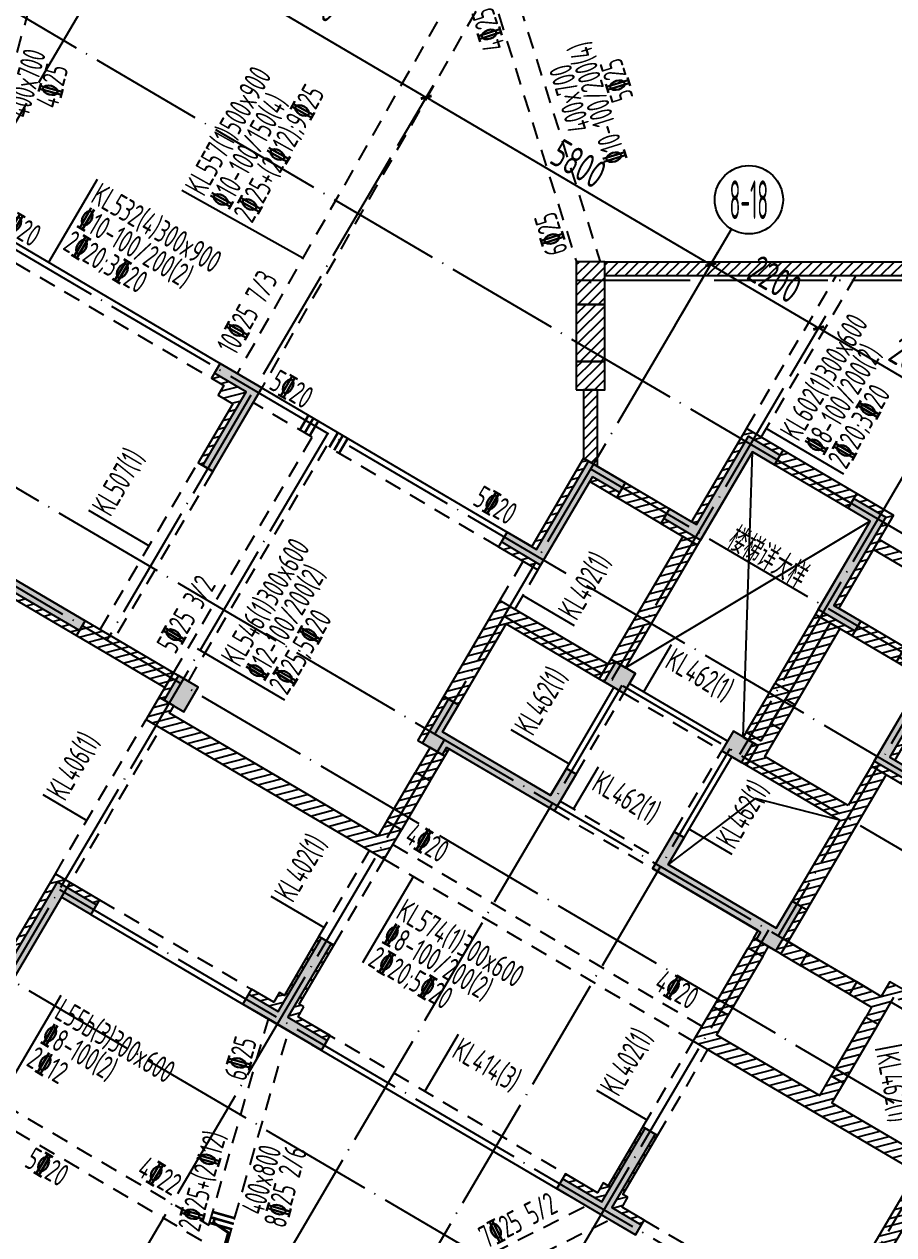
# Model space of a CAD drawing. Header units: millimetres. Extents: x 64473 to 386235, y 427387 to 703525.
# Drawn here: x 312596 to 327875, y 601223 to 622494 of the extents above; entities that cross this region are included whole.
import ezdxf
from ezdxf.enums import TextEntityAlignment as Align

# ---------------------------------------------------------------- set-up
doc = ezdxf.new("R2010")
doc.units = ezdxf.units.MM
doc.header["$LTSCALE"] = 100
doc.header["$PDMODE"] = 35
doc.header["$PDSIZE"] = 200
doc.linetypes.add('3', pattern=[5, 3, -2])
doc.linetypes.add('DOTE', pattern=[2.42, 2, -0.2, 0.02, -0.2])
for name, color, linetype in [('B-TEXT', 7, 'Continuous'), ('B-开洞', 7, 'Continuous'), ('COLU', 7, 'Continuous'), ('colu-1层', 6, 'Continuous'), ('colu-主楼', 7, 'Continuous'), ('h填实-1层', 254, 'Continuous'), ('h斜线-1层', 7, 'Continuous'), ('h斜线-墙', 7, 'Continuous'), ('h斜线-柱', 7, 'Continuous'), ('L-AXIS', 3, 'Continuous'), ('L-dote', 253, 'DOTE'), ('L-吊筋', 1, 'Continuous'), ('L-箍筋', 1, 'Continuous'), ('Q-门框', 6, 'Continuous'), ('WALL', 3, 'Continuous'), ('wall-主楼', 2, 'Continuous'), ('垂直标注', 31, 'Continuous'), ('垂直钢筋', 27, 'Continuous'), ('梁', 4, 'Continuous'), ('梁虚线', 4, '3'), ('水平标注', 2, 'Continuous'), ('水平钢筋', 30, 'Continuous')]:
    doc.layers.add(name, color=color, linetype=linetype)
doc.styles.add('_TCH_AXIS', font='tssdeng.shx', dxfattribs={"width": 0.7, "bigfont": 'tssdchn.shx'})
doc.styles.add('COMPLEX', font='tssdeng.shx', dxfattribs={"width": 0.7, "bigfont": 'tssdchn.shx'})
doc.styles.get("Standard").update_dxf_attribs({"font": 'tssdeng.shx', "width": 0.7, "bigfont": 'tssdchn.shx'})
doc.styles.add('TSSD_Dimension', font='Tssdeng.shx', dxfattribs={"width": 0.7, "bigfont": 'tssdchn.shx'})
doc.dimstyles.new('TSSD_100_100$0', dxfattribs={"dimtxt": 300, "dimasz": 100, "dimexe": 250, "dimexo": 250, "dimgap": 100, "dimtad": 1, "dimdec": 0, "dimzin": 0, "dimdsep": 46, "dimtxsty": 'TSSD_Dimension', "dimblk": '_tsdbk', "dimblk1": '_tsdbk', "dimblk2": '_tsdbk', "dimsah": 1, "dimcen": 0, "dimclrt": 7, "dimadec": 0, "dimazin": 0, "dimtfac": 1, "dimtdec": 0, "dimtix": 1, "dimtmove": 2, "dimatfit": 3, "dimldrblk": '_tsdbk', "dimfxl": 1, "dimtolj": 1, "dimtzin": 0, "dimarcsym": 0})
pattern_1 = [(45, (-467527.32, -323147.44), (-89.802561, 89.802561), [])]
pattern_2 = [(14.545372, (8572.51, -7581.39), (-31.895617, 122.929531), [])]
pattern_3 = [(45, (8572.51, -7581.39), (-89.802561, 89.802561), [])]
pattern_4 = [(14.545372, (-85926.15, 179405.06), (-31.895617, 122.92953), [])]

# ---------------------------------------------------------------- blocks, each defined once
blk = doc.blocks.new('_tsdbk')
blk.add_line((-1, 0), (0, 0))
at = {"const_width": 0.5}
blk.add_lwpolyline([(-0.7, -0.7), (0.7, 0.7)], dxfattribs=at)
blk = doc.blocks.new('*D584')
at = {"layer": 'Defpoints', "color": 0}
for p in [(319034, 620146), (324659, 618270), (324034, 617207)]:
    blk.add_point(p, dxfattribs=at)
at = {"layer": 'L-AXIS', "color": 0, "lineweight": -2}
for p, q in [((319161, 620362), (319786, 621425)), ((319745, 621159), (324573, 618321)), ((324160, 617422), (324786, 618486))]:
    blk.add_line(p, q, dxfattribs=at)
at = {"layer": 'L-AXIS', "color": 0, "lineweight": -2, "xscale": 100, "yscale": 100, "zscale": 100}
for p, rotation in [((319659, 621210), 149.5453717276141), ((324659, 618270), 329.5453717276141)]:
    blk.add_blockref('_tsdbk', p, dxfattribs=dict(at, rotation=rotation))
at = {"layer": 'L-AXIS', "color": 7, "insert": (322337, 620042), "char_height": 500, "attachment_point": 5, "rotation": 329.5454, "style": 'TSSD_Dimension'}
blk.add_mtext('\\A1;5800', dxfattribs=at)
blk = doc.blocks.new('*D587')
at = {"layer": 'Defpoints', "color": 0}
for p in [(313862, 623188), (319659, 621210), (319034, 620146)]:
    blk.add_point(p, dxfattribs=at)
at = {"layer": 'L-AXIS', "color": 0, "lineweight": -2}
for p, q in [((313988, 623403), (314614, 624467)), ((314573, 624200), (319573, 621261)), ((319161, 620362), (319786, 621425))]:
    blk.add_line(p, q, dxfattribs=at)
at = {"layer": 'L-AXIS', "color": 0, "lineweight": -2, "xscale": 100, "yscale": 100, "zscale": 100}
for p, rotation in [((314487, 624251), 149.5453717276141), ((319659, 621210), 329.5453717276141)]:
    blk.add_blockref('_tsdbk', p, dxfattribs=dict(at, rotation=rotation))
at = {"layer": 'L-AXIS', "color": 7, "insert": (317682, 622946), "char_height": 500, "attachment_point": 5, "rotation": 329.5454, "style": 'TSSD_Dimension'}
blk.add_mtext('\\A1;6000', dxfattribs=at)
blk = doc.blocks.new('*D592')
at = {"layer": 'Defpoints', "color": 0}
for p in [(325930, 616092), (328797, 615837), (328171, 614774)]:
    blk.add_point(p, dxfattribs=at)
at = {"layer": 'L-AXIS', "color": 0, "lineweight": -2}
for p, q in [((326057, 616307), (326682, 617371)), ((326642, 617104), (328711, 615888)), ((328298, 614989), (328923, 616053))]:
    blk.add_line(p, q, dxfattribs=at)
at = {"layer": 'L-AXIS', "color": 0, "lineweight": -2, "xscale": 100, "yscale": 100, "zscale": 100}
for p, rotation in [((326555, 617155), 149.5453717276141), ((328797, 615837), 329.5453717276141)]:
    blk.add_blockref('_tsdbk', p, dxfattribs=dict(at, rotation=rotation))
at = {"layer": 'L-AXIS', "color": 7, "insert": (328272, 616580), "char_height": 500, "attachment_point": 5, "rotation": 329.5454, "style": 'TSSD_Dimension'}
blk.add_mtext('\\A1;2600', dxfattribs=at)
blk = doc.blocks.new('*D593')
at = {"layer": 'Defpoints', "color": 0}
for p in [(324034, 617207), (326555, 617155), (325930, 616092)]:
    blk.add_point(p, dxfattribs=at)
at = {"layer": 'L-AXIS', "color": 0, "lineweight": -2}
for p, q in [((324160, 617422), (324786, 618486)), ((324745, 618219), (326469, 617206)), ((326057, 616307), (326682, 617371))]:
    blk.add_line(p, q, dxfattribs=at)
at = {"layer": 'L-AXIS', "color": 0, "lineweight": -2, "xscale": 100, "yscale": 100, "zscale": 100}
for p, rotation in [((324659, 618270), 149.5453717276141), ((326555, 617155), 329.5453717276141)]:
    blk.add_blockref('_tsdbk', p, dxfattribs=dict(at, rotation=rotation))
at = {"layer": 'L-AXIS', "color": 7, "insert": (325785, 618014), "char_height": 500, "attachment_point": 5, "rotation": 329.5454, "style": 'TSSD_Dimension'}
blk.add_mtext('\\A1;2200', dxfattribs=at)
blk = doc.blocks.new('_AXISO')
blk.add_circle((0, 0), 0.5)
at = {"layer": 'B-TEXT', "style": 'COMPLEX', "width": 1.450893}
blk.add_attdef('A', text='', height=0.56, dxfattribs=at).set_placement((0.249375, -0.28), (0.749375, -0.28), align=Align.FIT)

msp = doc.modelspace()

# ---------------------------------------------------------------- hatches: boundary and pattern name
at = {"layer": 'h填实-1层'}
for points in [[(315737.6, 614738.5), (316497.9, 616031.6), (315937.6, 616361), (316038.9, 616533.4), (316771.7, 616102.6), (315910, 614637.2)], [(325391.2, 614978.7), (324478.9, 613427), (323832.3, 613807.2), (323933.7, 613979.6), (324407.8, 613700.8), (325320.2, 615252.5), (325880.5, 614923), (325779.1, 614750.6)], [(322582.4, 614542.1), (321670.1, 612990.4), (320980.4, 613395.9), (321081.8, 613568.3), (321599, 613264.2), (322511.4, 614815.9), (323157.9, 614435.7), (323056.5, 614263.3)], [(327194.3, 611830.4), (326547.7, 612210.6), (327460.1, 613762.2), (327072.2, 613990.3), (327173.5, 614162.7), (327733.9, 613833.3), (326821.5, 612281.6), (327295.6, 612002.8)], [(313568.1, 611838), (312275.1, 612598.3), (311920.3, 611994.8), (311747.9, 612096.2), (312204, 612872), (313669.5, 612010.4)], [(328718, 611166.5), (327805.6, 609614.9), (328322.9, 609310.7), (328221.5, 609138.3), (327531.9, 609543.8), (328444.2, 611095.5), (327970.1, 611374.3), (328071.5, 611546.7)], [(322988.6, 611287.1), (322785.9, 610942.3), (323130.7, 610739.6), (323333.5, 611084.4)], [(323130.7, 610739.6), (323333.5, 611084.4), (322988.6, 611287.1), (322785.9, 610942.3)], [(315307.3, 611047.3), (315053.9, 610616.3), (315398.7, 610413.6), (315652.1, 610844.6)], [(315398.7, 610413.6), (315652.1, 610844.6), (315307.3, 611047.3), (315053.9, 610616.3)], [(320017.8, 609785.8), (319941.8, 609656.5), (319596.9, 609859.2), (320053.1, 610635), (320225.5, 610533.7), (319946.8, 610059.5), (321843.2, 608944.5), (322122, 609418.6), (322294.4, 609317.2), (321914.3, 608670.7)], [(325057.5, 610070.7), (324854.8, 609725.8), (325199.6, 609523.1), (325402.3, 609867.9)], [(325199.6, 609523.1), (325402.3, 609867.9), (325057.5, 610070.7), (324854.8, 609725.8)], [(325534.8, 606541.9), (325458.8, 606412.6), (325803.6, 606209.8), (326259.7, 606985.7), (326087.3, 607087), (325808.6, 606612.9), (323912.1, 607728), (324190.9, 608202.1), (324018.5, 608303.5), (323638.3, 607657)], [(313249.6, 607153), (312337.2, 605601.4), (311475.2, 606108.2), (311576.6, 606280.6), (312266.2, 605875.2), (313178.5, 607426.8), (313868.2, 607021.3), (313766.8, 606848.9)], [(316956.3, 604973.6), (316439.1, 605277.7), (316540.5, 605450.1), (317057.7, 605146), (317818, 606439), (317990.4, 606337.6), (317230.1, 605044.6), (317919.7, 604639.1), (317818.3, 604466.7)], [(322645.7, 601628.3), (321956.1, 602033.8), (322057.5, 602206.2), (322747.1, 601800.7), (323507.4, 603093.8), (323679.8, 602992.4), (322919.5, 601699.3), (323436.7, 601395.2), (323335.3, 601222.8)]]:
    msp.add_hatch(color=256, dxfattribs=at).paths.add_polyline_path(points)
at = {"layer": 'h斜线-1层'}
h = msp.add_hatch(dxfattribs=at)
h.set_pattern_fill('ANSI31', color=256, scale=40, angle=-30.45463, style=0)
h.set_pattern_definition(pattern_4)
h.paths.add_polyline_path([(316497.9, 616031.6), (315938, 616360.8), (315887.3, 616274.6), (316102.8, 616147.9), (316001.4, 615975.5), (316260, 615823.4), (315651.8, 614789), (315737.6, 614738.5)])
h = msp.add_hatch(dxfattribs=at)
h.set_pattern_fill('ANSI31', color=256, scale=40, angle=-30.45463, style=0)
h.set_pattern_definition(pattern_4)
h.paths.add_polyline_path([(325320.2, 615252.5), (325880.9, 614922.8), (325931.6, 615009), (325285.1, 615389.1), (324322, 613751.2), (324407.8, 613700.8)])
h.paths.add_polyline_path([(324479.3, 613426.8), (323832.8, 613806.9), (323782.1, 613720.7), (324428.6, 613340.6)])
h = msp.add_hatch(dxfattribs=at)
h.set_pattern_fill('ANSI31', color=256, scale=40, angle=-30.45463, style=0)
h.set_pattern_definition(pattern_4)
h.paths.add_polyline_path([(321670.5, 612990.2), (320980.9, 613395.7), (320930.2, 613309.5), (321619.8, 612904)])
h.paths.add_polyline_path([(322511.4, 614815.9), (322425.6, 614866.3), (321513.2, 613314.7), (321599, 613264.2)])
h.paths.add_polyline_path([(323056.9, 614263.1), (322582.4, 614542.1), (322531.7, 614455.9), (323006.3, 614176.9)])
h = msp.add_hatch(dxfattribs=at)
h.set_pattern_fill('ANSI31', color=256, scale=40, angle=-30.45463, style=0)
h.set_pattern_definition(pattern_4)
h.paths.add_polyline_path([(327871.2, 613868.5), (327224.7, 614248.7), (327174, 614162.5), (327733.9, 613833.3), (326821.5, 612281.6), (326908.1, 612230.7)])
h.paths.add_polyline_path([(327194.7, 611830.2), (326548.2, 612210.3), (326497.5, 612124.1), (327144, 611744)])
h = msp.add_hatch(dxfattribs=at)
h.set_pattern_fill('ANSI31', color=256, scale=40, angle=-30.45463, style=0)
h.set_pattern_definition(pattern_4)
h.paths.add_polyline_path([(313568.5, 611837.7), (312275.1, 612598.3), (311920.3, 611994.8), (312006.9, 611943.9), (312311, 612461.1), (313517.8, 611751.5)])
h = msp.add_hatch(dxfattribs=at)
h.set_pattern_fill('ANSI31', color=256, scale=40, angle=-30.45463, style=0)
h.set_pattern_definition(pattern_4)
h.paths.add_polyline_path([(322988.6, 611287.1), (322902.9, 611337.6), (322700.1, 610992.8), (322785.9, 610942.3)])
h = msp.add_hatch(dxfattribs=at)
h.set_pattern_fill('ANSI31', color=256, scale=40, angle=-30.45463, style=0)
h.set_pattern_definition(pattern_4)
h.paths.add_polyline_path([(328444.2, 611095.5), (327970.5, 611374), (327919.8, 611287.8), (328393.5, 611009.3)])
h.paths.add_polyline_path([(328804.6, 611115.6), (328718, 611166.5), (327805.6, 609614.9), (327892.3, 609563.9)])
h.paths.add_polyline_path([(328221.9, 609138.1), (327532.3, 609543.6), (327481.6, 609457.4), (328171.2, 609051.9)])
h = msp.add_hatch(dxfattribs=at)
h.set_pattern_fill('ANSI31', color=256, scale=40, angle=-30.45463, style=0)
h.set_pattern_definition(pattern_4)
h.paths.add_polyline_path([(315307.3, 611047.4), (315221.6, 611097.8), (314968.1, 610666.8), (315053.9, 610616.3)])
h = msp.add_hatch(dxfattribs=at)
h.set_pattern_fill('ANSI31', color=256, scale=40, angle=-30.45463, style=0)
h.set_pattern_definition(pattern_4)
h.paths.add_polyline_path([(320061.3, 609760.2), (320017.8, 609785.8), (319941.8, 609656.5), (319985.3, 609630.9)])
h.paths.add_polyline_path([(320053.1, 610635), (319967.3, 610685.5), (319511.2, 609909.7), (319597, 609859.2)])
h = msp.add_hatch(dxfattribs=at)
h.set_pattern_fill('ANSI31', color=256, scale=40, angle=-30.45463, style=0)
h.set_pattern_definition(pattern_4)
h.paths.add_polyline_path([(325489, 609817), (325402.3, 609867.9), (325199.6, 609523.1), (325286.2, 609472.2)])
h = msp.add_hatch(dxfattribs=at)
h.set_pattern_fill('ANSI31', color=256, scale=40, angle=-30.45463, style=0)
h.set_pattern_definition(pattern_4)
h.paths.add_polyline_path([(313178.5, 607426.8), (313868.6, 607021.1), (313919.3, 607107.3), (313143.4, 607563.5), (312332.5, 606184.2), (312160.1, 606285.6), (312058.7, 606113.2), (311627.7, 606366.6), (311577, 606280.4), (312266.2, 605875.2)])
h = msp.add_hatch(dxfattribs=at)
h.set_pattern_fill('ANSI31', color=256, scale=40, angle=-30.45463, style=0)
h.set_pattern_definition(pattern_4)
h.paths.add_polyline_path([(325534.8, 606541.9), (325492.1, 606567), (325416.1, 606437.7), (325458.8, 606412.6)])
h.paths.add_polyline_path([(326346.4, 606934.8), (326259.7, 606985.7), (325803.6, 606209.9), (325890.2, 606158.9)])
h = msp.add_hatch(dxfattribs=at)
h.set_pattern_fill('ANSI31', color=256, scale=40, angle=-30.45463, style=0)
h.set_pattern_definition(pattern_4)
h.paths.add_polyline_path([(317511.9, 605226.9), (317425.7, 605277.6), (318033.9, 606312.1), (317990.4, 606337.7), (317230.1, 605044.6), (317919.7, 604639.1), (317970.4, 604725.3), (317410.5, 605054.5)])
h.paths.add_polyline_path([(317818, 606439), (317775.3, 606464.1), (317167.1, 605429.7), (317080.9, 605480.4), (316979.5, 605308), (316591.6, 605536.1), (316540.9, 605449.8), (317057.7, 605146)])
h = msp.add_hatch(dxfattribs=at)
h.set_pattern_fill('ANSI31', color=256, scale=40, angle=-30.45463, style=0)
h.set_pattern_definition(pattern_4)
h.paths.add_polyline_path([(323201.3, 601881.7), (323115.1, 601932.4), (323723.3, 602966.8), (323679.8, 602992.4), (322919.5, 601699.3), (323437.1, 601395), (323487.8, 601481.2), (323099.9, 601709.3)])
h.paths.add_polyline_path([(323507.4, 603093.8), (323464.7, 603118.9), (322856.5, 602084.4), (322770.3, 602135.1), (322668.9, 601962.7), (322108.1, 602292.4), (322057.5, 602206.2), (322747.1, 601800.7)])
at = {"layer": 'h斜线-墙'}
h = msp.add_hatch(dxfattribs=at)
h.set_pattern_fill('ANSI31', color=256, scale=40, style=0)
h.set_pattern_definition(pattern_3)
h.paths.add_polyline_path([(322796.5, 618319.7), (328546.5, 618319.7), (328546.5, 618069.7), (322796.5, 618069.7)])
h = msp.add_hatch(dxfattribs=at)
h.set_pattern_fill('ANSI31', color=256, scale=40, style=0)
h.set_pattern_definition(pattern_3)
h.paths.add_polyline_path([(322296.5, 616569.7), (322796.5, 616569.7), (322796.5, 617569.7), (322296.5, 617569.7)])
h = msp.add_hatch(dxfattribs=at)
h.set_pattern_fill('ANSI31', color=256, scale=40, style=0)
h.set_pattern_definition(pattern_3)
h.paths.add_polyline_path([(322421.5, 614859.4), (322425.6, 614866.3), (322671.5, 614721.8), (322671.5, 616069.7), (322421.5, 616069.7)])
h = msp.add_hatch(dxfattribs=at)
h.set_pattern_fill('ANSI31', color=256, scale=40, angle=-30.45463, style=0)
h.set_pattern_definition(pattern_2)
h.paths.add_polyline_path([(325931.6, 615009), (327224.7, 614248.7), (327072.6, 613990.1), (325779.6, 614750.4)])
h = msp.add_hatch(dxfattribs=at)
h.set_pattern_fill('ANSI31', color=256, scale=40, angle=-30.45463, style=0)
h.set_pattern_definition(pattern_2)
h.paths.add_polyline_path([(323158.3, 614435.5), (323934.1, 613979.3), (323782.1, 613720.7), (323006.3, 614176.9)])
h = msp.add_hatch(dxfattribs=at)
h.set_pattern_fill('ANSI31', color=256, scale=40, angle=-30.45463, style=0)
h.set_pattern_definition(pattern_2)
h.paths.add_polyline_path([(322902.9, 611337.6), (323161.5, 611185.5), (324428.6, 613340.6), (324170, 613492.6)])
h = msp.add_hatch(dxfattribs=at)
h.set_pattern_fill('ANSI31', color=256, scale=40, angle=-30.45463, style=0)
h.set_pattern_definition(pattern_2)
h.paths.add_polyline_path([(327097, 605449.3), (327485, 605221.2), (327383.6, 605048.8), (327599.1, 604922.1), (327877.9, 605396.2), (328395.1, 605092.1), (331841.7, 610953.9), (331669.3, 611055.3), (330934.4, 609805.4), (330029.2, 610337.6), (330662.8, 611415.1), (331567.9, 610882.9), (331669.3, 611055.3), (327617.7, 613437.5), (327516.4, 613265.1), (330490.4, 611516.5), (329882.2, 610482), (329580.4, 610659.4), (329453.7, 610443.9), (330833, 609633), (328324, 605365.9), (327806.8, 605670), (327654.8, 605411.4), (327223.8, 605664.8)])
h = msp.add_hatch(dxfattribs=at)
h.set_pattern_fill('ANSI31', color=256, scale=40, angle=-30.45463, style=0)
h.set_pattern_definition(pattern_2)
h.paths.add_polyline_path([(322852.2, 611251.4), (320955.7, 612366.4), (319967.3, 610685.5), (320225.9, 610533.4), (321062.3, 611955.8), (322700.1, 610992.8)])
h = msp.add_hatch(dxfattribs=at)
h.set_pattern_fill('ANSI31', color=256, scale=40, angle=-30.45463, style=0)
h.set_pattern_definition(pattern_2)
h.paths.add_polyline_path([(315221.6, 611097.8), (313669.9, 612010.1), (313517.8, 611751.5), (315069.5, 610839.2)])
h = msp.add_hatch(dxfattribs=at)
h.set_pattern_fill('ANSI31', color=256, scale=40, angle=-30.45463, style=0)
h.set_pattern_definition(pattern_2)
h.paths.add_polyline_path([(326046.5, 610765.2), (326756.1, 611972.1), (326497.5, 612124.1), (325787.9, 610917.3)])
h = msp.add_hatch(dxfattribs=at)
h.set_pattern_fill('ANSI31', color=256, scale=40, angle=-30.45463, style=0)
h.set_pattern_definition(pattern_2)
h.paths.add_polyline_path([(326756.1, 611972.1), (325970.5, 610635.9), (326142.9, 610534.6), (326928.5, 611870.7)])
h = msp.add_hatch(dxfattribs=at)
h.set_pattern_fill('ANSI31', color=256, scale=40, angle=-30.45463, style=0)
h.set_pattern_definition(pattern_2)
h.paths.add_polyline_path([(327296.1, 612002.6), (328071.9, 611546.4), (327919.8, 611287.8), (327144, 611744)])
h = msp.add_hatch(dxfattribs=at)
h.set_pattern_fill('ANSI31', color=256, scale=40, angle=-30.45463, style=0)
h.set_pattern_definition(pattern_2)
h.paths.add_polyline_path([(325787.9, 610917.3), (326046.5, 610765.2), (325539.6, 609903.2), (325281, 610055.3)])
h = msp.add_hatch(dxfattribs=at)
h.set_pattern_fill('ANSI31', color=256, scale=40, angle=-30.45463, style=0)
h.set_pattern_definition(pattern_2)
h.paths.add_polyline_path([(314968.1, 610666.8), (314740, 610278.9), (318920.9, 607820.6), (319225, 608337.8), (318966.4, 608489.9), (318814.3, 608231.3), (315150.7, 610385.4), (315226.7, 610514.7)])
h = msp.add_hatch(dxfattribs=at)
h.set_pattern_fill('ANSI31', color=256, scale=40, angle=-30.45463, style=0)
h.set_pattern_definition(pattern_2)
h.paths.add_polyline_path([(325970.5, 610635.9), (326142.9, 610534.6), (325889.4, 610103.5), (325717, 610204.9)])
h = msp.add_hatch(dxfattribs=at)
h.set_pattern_fill('ANSI31', color=256, scale=40, angle=-30.45463, style=0)
h.set_pattern_definition(pattern_2)
h.paths.add_polyline_path([(327076.1, 608767.8), (325610.7, 609629.4), (325889.4, 610103.5), (325717, 610204.9), (325539.6, 609903.2), (325281, 610055.3), (325230.3, 609969.1), (325489, 609817), (325286.2, 609472.2), (326924.1, 608509.2), (326087.8, 607086.8), (326346.4, 606934.8), (327740.2, 609305.3), (327481.6, 609457.4)])
h = msp.add_hatch(dxfattribs=at)
h.set_pattern_fill('ANSI31', color=256, scale=40, angle=-30.45463, style=0)
h.set_pattern_definition(pattern_2)
h.paths.add_polyline_path([(319473.2, 609351.9), (319731.9, 609199.9), (319985.3, 609630.9), (319726.7, 609782.9)])
h = msp.add_hatch(dxfattribs=at)
h.set_pattern_fill('ANSI31', color=256, scale=40, angle=-30.45463, style=0)
h.set_pattern_definition(pattern_2)
h.paths.add_polyline_path([(319473.2, 609351.9), (319731.9, 609199.9), (319225, 608337.8), (318966.4, 608489.9)])
h = msp.add_hatch(dxfattribs=at)
h.set_pattern_fill('ANSI31', color=256, scale=40, angle=-30.45463, style=0)
h.set_pattern_definition(pattern_2)
h.paths.add_polyline_path([(325416.1, 606437.7), (325314.7, 606265.3), (325573.3, 606113.2), (325674.7, 606285.6)])
h = msp.add_hatch(dxfattribs=at)
h.set_pattern_fill('ANSI31', color=256, scale=40, angle=-30.45463, style=0)
h.set_pattern_definition(pattern_2)
h.paths.add_polyline_path([(325314.7, 606265.3), (325573.3, 606113.2), (324965.1, 605078.8), (324706.5, 605230.9)])
h = msp.add_hatch(dxfattribs=at)
h.set_pattern_fill('ANSI31', color=256, scale=40, angle=-30.45463, style=0)
h.set_pattern_definition(pattern_2)
h.paths.add_polyline_path([(326235, 605956.2), (326361.7, 606171.7), (326016.9, 606374.4), (325890.2, 606158.9)])
h = msp.add_hatch(dxfattribs=at)
h.set_pattern_fill('ANSI31', color=256, scale=40, angle=-30.45463, style=0)
h.set_pattern_definition(pattern_2)
h.paths.add_polyline_path([(326361.7, 606171.7), (327223.8, 605664.8), (327097, 605449.3), (326235, 605956.2)])
h = msp.add_hatch(dxfattribs=at)
h.set_pattern_fill('ANSI31', color=256, scale=40, angle=-30.45463, style=0)
h.set_pattern_definition(pattern_2)
h.paths.add_polyline_path([(324706.5, 605230.9), (324965.1, 605078.8), (324762.3, 604734), (326572.6, 603669.6), (326775.4, 604014.4), (326990.9, 603887.7), (326788.1, 603542.9), (328426, 602579.8), (328502, 602709.1), (328760.6, 602557.1), (326935.9, 599453.8), (326677.3, 599605.8), (328273.9, 602321.2), (324351.7, 604627.4)])
h = msp.add_hatch(dxfattribs=at)
h.set_pattern_fill('ANSI31', color=256, scale=40, angle=-30.45463, style=0)
h.set_pattern_definition(pattern_2)
h.paths.add_polyline_path([(327383.6, 605048.8), (327599.1, 604922.1), (326990.9, 603887.7), (326775.4, 604014.4)])
at = {"layer": 'h斜线-柱'}
h = msp.add_hatch(dxfattribs=at)
h.set_pattern_fill('ANSI31', color=256, scale=40, style=0)
h.set_pattern_definition(pattern_1)
h.paths.add_polyline_path([(322296.5, 617569.7), (322796.5, 617569.7), (322796.5, 618319.7), (322296.5, 618319.7)])
h = msp.add_hatch(dxfattribs=at)
h.set_pattern_fill('ANSI31', color=256, scale=40, style=0)
h.set_pattern_definition(pattern_1)
h.paths.add_polyline_path([(322296.5, 616069.7), (322796.5, 616069.7), (322796.5, 616569.7), (322296.5, 616569.7)])

# ---------------------------------------------------------------- linework, layer by layer
at = {"layer": 'B-开洞'}
for p, q in [((325230.3, 609969.1), (325391.6, 614978.4)), ((327460.5, 613762), (323161.5, 611185.5))]:
    msp.add_line(p, q, dxfattribs=at)
msp.add_lwpolyline([(326924, 608509), (325438.2, 608890.6), (323912.5, 607727.8)], dxfattribs=at)
at = {"layer": 'COLU'}
for points in [[(322296.5, 617569.7), (322796.5, 617569.7), (322796.5, 618319.7), (322296.5, 618319.7)], [(322296.5, 616069.7), (322796.5, 616069.7), (322796.5, 616569.7), (322296.5, 616569.7)]]:
    msp.add_lwpolyline(points, close=True, dxfattribs=at)
at = {"layer": 'colu-1层'}
for points in [[(315737.6, 614738.5), (316497.9, 616031.6), (315937.6, 616361), (316038.9, 616533.4), (316771.7, 616102.6), (315910, 614637.2)], [(325391.2, 614978.7), (324478.9, 613427), (323832.3, 613807.2), (323933.7, 613979.6), (324407.8, 613700.8), (325320.2, 615252.5), (325880.5, 614923), (325779.1, 614750.6)], [(322582.4, 614542.1), (321670.1, 612990.4), (320980.4, 613395.9), (321081.8, 613568.3), (321599, 613264.2), (322511.4, 614815.9), (323157.9, 614435.7), (323056.5, 614263.3)], [(327194.3, 611830.4), (326547.7, 612210.6), (327460.1, 613762.2), (327072.2, 613990.3), (327173.5, 614162.7), (327733.9, 613833.3), (326821.5, 612281.6), (327295.6, 612002.8)], [(313568.1, 611838), (312275.1, 612598.3), (311920.3, 611994.8), (311747.9, 612096.2), (312204, 612872), (313669.5, 612010.4)], [(328718, 611166.5), (327805.6, 609614.9), (328322.9, 609310.7), (328221.5, 609138.3), (327531.9, 609543.8), (328444.2, 611095.5), (327970.1, 611374.3), (328071.5, 611546.7)], [(323130.7, 610739.6), (323333.5, 611084.4), (322988.6, 611287.1), (322785.9, 610942.3)], [(315398.7, 610413.6), (315652.1, 610844.6), (315307.3, 611047.3), (315053.9, 610616.3)], [(325199.6, 609523.1), (325402.3, 609867.9), (325057.5, 610070.7), (324854.8, 609725.8)], [(313249.6, 607153), (312337.2, 605601.4), (311475.2, 606108.2), (311576.6, 606280.6), (312266.2, 605875.2), (313178.5, 607426.8), (313868.2, 607021.3), (313766.8, 606848.9)], [(316956.3, 604973.6), (316439.1, 605277.7), (316540.5, 605450.1), (317057.7, 605146), (317818, 606439), (317990.4, 606337.6), (317230.1, 605044.6), (317919.7, 604639.1), (317818.3, 604466.7)], [(322645.7, 601628.3), (321956.1, 602033.8), (322057.5, 602206.2), (322747.1, 601800.7), (323507.4, 603093.8), (323679.8, 602992.4), (322919.5, 601699.3), (323436.7, 601395.2), (323335.3, 601222.8)]]:
    msp.add_lwpolyline(points, close=True, dxfattribs=at)
for points in [[(322988.6, 611287.1), (322785.9, 610942.3), (323130.7, 610739.6), (323333.5, 611084.4), (322988.6, 611287.1)], [(315307.3, 611047.3), (315053.9, 610616.3), (315398.7, 610413.6), (315652.1, 610844.6), (315307.3, 611047.3)], [(320017.8, 609785.8), (319941.8, 609656.5), (319596.9, 609859.2), (320053.1, 610635), (320225.5, 610533.7), (319946.8, 610059.5), (321843.2, 608944.5), (322122, 609418.6), (322294.4, 609317.2), (321914.3, 608670.7), (320017.8, 609785.8)], [(325057.5, 610070.7), (324854.8, 609725.8), (325199.6, 609523.1), (325402.3, 609867.9), (325057.5, 610070.7)], [(325534.8, 606541.9), (325458.8, 606412.6), (325803.6, 606209.8), (326259.7, 606985.7), (326087.3, 607087), (325808.6, 606612.9), (323912.1, 607728), (324190.9, 608202.1), (324018.5, 608303.5), (323638.3, 607657), (325534.8, 606541.9)]]:
    msp.add_lwpolyline(points, dxfattribs=at)
at = {"layer": 'colu-主楼'}
for points in [[(323131.1, 610739.3), (323333.9, 611084.1), (322902.9, 611337.6), (322700.1, 610992.8)], [(315399.1, 610413.4), (315652.6, 610844.4), (315221.6, 611097.8), (314968.1, 610666.8)], [(325286.2, 609472.2), (325489, 609817), (325057.9, 610070.4), (324855.2, 609725.6)]]:
    msp.add_lwpolyline(points, close=True, dxfattribs=at)
at = {"layer": 'L-AXIS'}
msp.add_line((324033.6, 617206.6), (325024.3, 618891.4), dxfattribs=at)
at = {"layer": 'L-dote', "ltscale": 10}
for p, q in [((286751.2, 637814.2), (338325.4, 607489.6)), ((284926.5, 634710.9), (341289.3, 601570.8)), ((282341.6, 630314.5), (332670.1, 600722.4)), ((279300.4, 625142.4), (330874.7, 594817.8)), ((313861.7, 623187.5), (308878, 614711.6)), ((298604.3, 622492.4), (338483.1, 599044.6)), ((319033.9, 620146.4), (314050.2, 611670.5)), ((322296.5, 617994.7), (366607.1, 617994.7)), ((322546.5, 617944.7), (322546.5, 617994.7)), ((324033.6, 617206.6), (319810.3, 610023.8)), ((325930.1, 616091.5), (322923.2, 610977.6)), ((317928.2, 615306.6), (309011.4, 600141.3)), ((325356.1, 615115.3), (342132.4, 605251.2)), ((328171.4, 614773.7), (325164.5, 609659.8)), ((322547.3, 614678.8), (341220.1, 603699.6)), ((330067.9, 613658.6), (325844.5, 606475.8)), ((321026.7, 612092.7), (339699.5, 601113.5)), ((323095.6, 610876.2), (314787, 596745.4)), ((319982.7, 609922.4), (312890.5, 597860.5)), ((324992.1, 609761.1), (316683.5, 595630.3)), ((313214.5, 607289.7), (335594, 594131)), ((325672.1, 606577.2), (318579.9, 594515.2)), ((328791, 603003.3), (322459.1, 592234.4))]:
    msp.add_line(p, q, dxfattribs=at)
at = {"layer": 'L-吊筋', "const_width": 50}
msp.add_lwpolyline([(315744.4, 600812.4), (315771.8, 600908.6), (316087.7, 600922.8), (316183.4, 601259.4), (315922.2, 601437.7), (315949.6, 601533.9)], dxfattribs=at)
at = {"layer": 'L-箍筋', "const_width": 44.9}
for points in [[(317590.9, 615621), (317438.8, 615362.4)], [(317677.1, 615570.3), (317525, 615311.7)], [(317763.3, 615519.6), (317611.2, 615261)], [(318108.1, 615316.8), (317956, 615058.2)], [(318194.3, 615266.2), (318042.2, 615007.6)], [(318280.5, 615215.5), (318128.4, 614956.9)], [(315894.6, 601523.5), (316279.4, 601414.1)], [(315922, 601619.7), (316306.7, 601510.3)], [(315867.3, 601427.3), (316252, 601317.9)]]:
    msp.add_lwpolyline(points, dxfattribs=at)
at = {"layer": 'Q-门框'}
for points in [[(322296.5, 616569.7), (322796.5, 616569.7), (322796.5, 617569.7), (322296.5, 617569.7)], [(325787.9, 610917.3), (326046.5, 610765.2), (325539.6, 609903.2), (325281, 610055.3)], [(325970.5, 610635.9), (326142.9, 610534.6), (325889.4, 610103.5), (325717, 610204.9)], [(319473.2, 609351.9), (319731.9, 609199.9), (319225, 608337.8), (318966.4, 608489.9)], [(325314.7, 606265.3), (325573.3, 606113.2), (324965.1, 605078.8), (324706.5, 605230.9)], [(326361.7, 606171.7), (327223.8, 605664.8), (327097, 605449.3), (326235, 605956.2)], [(327383.6, 605048.8), (327599.1, 604922.1), (326990.9, 603887.7), (326775.4, 604014.4)]]:
    msp.add_lwpolyline(points, close=True, dxfattribs=at)
at = {"layer": 'WALL'}
msp.add_line((318920.9, 607820.6), (318839.7, 607868.4), dxfattribs=at)
for points in [[(322796.5, 618319.7), (328546.5, 618319.7), (328546.5, 618069.7), (322796.5, 618069.7)], [(325931.6, 615009), (327224.7, 614248.7), (327072.6, 613990.1), (325779.6, 614750.4)], [(323158.3, 614435.5), (323934.1, 613979.3), (323782.1, 613720.7), (323006.3, 614176.9)], [(322902.9, 611337.6), (323161.5, 611185.5), (324428.6, 613340.6), (324170, 613492.6)], [(322852.2, 611251.4), (320955.7, 612366.4), (319967.3, 610685.5), (320225.9, 610533.4), (321062.3, 611955.8), (322700.1, 610992.8)], [(315221.6, 611097.8), (313669.9, 612010.1), (313517.8, 611751.5), (315069.5, 610839.2)], [(326046.5, 610765.2), (326756.1, 611972.1), (326497.5, 612124.1), (325787.9, 610917.3)], [(327296.1, 612002.6), (328071.9, 611546.4), (327919.8, 611287.8), (327144, 611744)], [(314968.1, 610666.8), (314740, 610278.9), (318920.9, 607820.6), (319225, 608337.8), (318966.4, 608489.9), (318814.3, 608231.3), (315150.7, 610385.4), (315226.7, 610514.7)], [(327076.1, 608767.8), (325610.7, 609629.4), (325889.4, 610103.5), (325717, 610204.9), (325539.6, 609903.2), (325281, 610055.3), (325230.3, 609969.1), (325489, 609817), (325286.2, 609472.2), (326924.1, 608509.2), (326087.8, 607086.8), (326346.4, 606934.8), (327740.2, 609305.3), (327481.6, 609457.4)], [(319473.2, 609351.9), (319731.9, 609199.9), (319985.3, 609630.9), (319726.7, 609782.9)]]:
    msp.add_lwpolyline(points, close=True, dxfattribs=at)
for points in [[(322421.5, 614859.4), (322425.6, 614866.3), (322671.5, 614721.8), (322671.5, 616069.7), (322421.5, 616069.7), (322421.5, 614859.4)], [(331669.3, 611055.3), (327617.7, 613437.5), (327516.4, 613265.1), (330490.4, 611516.5)], [(326756.1, 611972.1), (325970.5, 610635.9), (326142.9, 610534.6), (326928.5, 611870.7), (326756.1, 611972.1)], [(325416.1, 606437.7), (325314.7, 606265.3), (325573.3, 606113.2), (325674.7, 606285.6), (325416.1, 606437.7)], [(326235, 605956.2), (326361.7, 606171.7), (326016.9, 606374.4), (325890.2, 606158.9), (326235, 605956.2)], [(328324, 605365.9), (327806.8, 605670), (327654.8, 605411.4), (327223.8, 605664.8), (327097, 605449.3)], [(327097, 605449.3), (327485, 605221.2), (327383.6, 605048.8), (327599.1, 604922.1), (327877.9, 605396.2)], [(324706.5, 605230.9), (324965.1, 605078.8), (324762.3, 604734), (326572.6, 603669.6), (326775.4, 604014.4), (326990.9, 603887.7), (326788.1, 603542.9), (328426, 602579.8), (328502, 602709.1), (328760.6, 602557.1), (326935.9, 599453.8), (326677.3, 599605.8), (328273.9, 602321.2), (324351.7, 604627.4), (324706.5, 605230.9)]]:
    msp.add_lwpolyline(points, dxfattribs=at)
at = {"layer": 'wall-主楼'}
for points in [[(316260, 615823.4), (315651.8, 614789), (315910.4, 614636.9), (316772.1, 616102.4), (316039.4, 616533.2), (315887.3, 616274.6), (316102.8, 616147.9), (316001.4, 615975.5)], [(325285.1, 615389.1), (324322.1, 613751.3), (323934.1, 613979.3), (323782.1, 613720.7), (324428.6, 613340.6), (325391.6, 614978.4), (325779.6, 614750.4), (325931.6, 615009)], [(323158.3, 614435.5), (322425.6, 614866.3), (321513.3, 613314.7), (321082.2, 613568.1), (320930.2, 613309.5), (321619.8, 612904), (322532.1, 614455.7), (323006.3, 614176.9)], [(327871.2, 613868.5), (326908.2, 612230.7), (327296.1, 612002.6), (327144, 611744), (326497.5, 612124.1), (327460.5, 613762), (327072.6, 613990.1), (327224.7, 614248.7)], [(313669.9, 612010.1), (312204.4, 612871.8), (311748.3, 612096), (312006.9, 611943.9), (312311, 612461.1), (313517.8, 611751.5)], [(328394, 611009), (327919.8, 611287.8), (328071.9, 611546.4), (328804.6, 611115.6), (327892.3, 609563.9), (328323.3, 609310.5), (328171.2, 609051.9), (327481.6, 609457.4)], [(319967.3, 610685.5), (319511.2, 609909.7), (319985.3, 609630.9), (320061.3, 609760.2), (321914.7, 608670.5), (322294.8, 609317), (322122.4, 609418.3), (321843.6, 608944.2), (319947.2, 610059.3), (320225.9, 610533.4)], [(326346.4, 606934.8), (325890.2, 606158.9), (325416.1, 606437.7), (325492.1, 606567), (323638.7, 607656.7), (324018.9, 608303.3), (324191.3, 608201.9), (323912.5, 607727.8), (325809, 606612.7), (326087.8, 607086.8)], [(312160.1, 606285.6), (312332.5, 606184.2), (313143.4, 607563.5), (313919.3, 607107.3), (313767.2, 606848.7), (313250, 607152.8), (312337.7, 605601.2), (311475.6, 606108), (311627.7, 606366.6), (312058.7, 606113.2)], [(317511.9, 605226.9), (317425.7, 605277.6), (318033.9, 606312.1), (317775.3, 606464.1), (317167.1, 605429.7), (317080.9, 605480.4), (316979.5, 605308), (316591.6, 605536.1), (316439.5, 605277.4), (317818.3, 604466.7), (317970.4, 604725.3), (317410.5, 605054.5)], [(323201.3, 601881.7), (323115.1, 601932.4), (323723.3, 602966.8), (323464.7, 603118.9), (322856.5, 602084.4), (322770.3, 602135.1), (322668.9, 601962.7), (322108.1, 602292.4), (321956.1, 602033.8), (323335.8, 601222.6), (323487.8, 601481.2), (323099.9, 601709.3)]]:
    msp.add_lwpolyline(points, close=True, dxfattribs=at)
at = {"layer": '垂直标注'}
for p, q in [((315364.6, 619576.4), (317492.8, 618385.8)), ((326997.2, 614585), (325632.2, 615387.6)), ((313725.5, 613955.9), (314792.9, 613328.3)), ((322263.6, 611925.3), (321357.3, 612457.6)), ((317174.1, 610617.4), (315642.6, 611518)), ((321147.4, 610101.2), (322170.3, 609499.8)), ((312924.8, 608958.6), (313696.8, 608504.6)), ((325035.5, 607906.5), (324279.1, 608351.3)), ((316928.8, 607173.7), (317867.9, 606621.6)), ((327551, 604469.5), (328357.8, 604625.9)), ((322653.7, 603765.3), (323538.8, 603244.9))]:
    msp.add_line(p, q, dxfattribs=at)
at = {"layer": '梁'}
for p, q in [((312160.2, 618814.1), (316038.9, 616533.5)), ((316771.4, 616102.8), (321082.2, 613568.1)), ((323231.8, 610912.1), (324956.7, 609897.9)), ((322122.4, 609418.3), (322958.6, 610840.5)), ((324191.3, 608201.9), (325027.2, 609623.6)), ((313767.2, 606848.7), (316439.5, 605277.4)), ((317646.4, 604567.8), (322128.9, 601932.2))]:
    msp.add_line(p, q, dxfattribs=at)
at = {"layer": '梁虚线'}
for p, q in [((311669.1, 619102.8), (312984.7, 623844.7)), ((320346.9, 623405.5), (316339.1, 616356.9)), ((321146.5, 623307.8), (322716.8, 618319.7)), ((320776.8, 623149.9), (316770.6, 616104.2)), ((320776.8, 623149.9), (322297.5, 618319.7)), ((312008.2, 618555.5), (315887.3, 616274.6)), ((325285.1, 615389.1), (326861.2, 618069.7)), ((325543.7, 615237), (327209.2, 618069.7)), ((317654.5, 615235.5), (316620, 615843.8)), ((315221.6, 611097.8), (317654.5, 615235.5)), ((315480.2, 610945.7), (317913.1, 615083.5)), ((320930.2, 613309.5), (317913.1, 615083.5)), ((313928.5, 611858.1), (315651.8, 614789)), ((315910.4, 614636.9), (314187.1, 611706)), ((320955.7, 612366.4), (321361.2, 613056.1)), ((321619.8, 612904), (321214.3, 612214.4)), ((322294.8, 609317), (323131.1, 610739.3)), ((323131.1, 610739.3), (324855.2, 609725.6)), ((313143.4, 607563.5), (314740, 610278.9)), ((313250, 607152.8), (314998.6, 610126.8)), ((324018.9, 608303.3), (324855.2, 609725.6)), ((322016.1, 608842.9), (323740.1, 607829.1)), ((321914.7, 608670.4), (323638.7, 607656.7)), ((317775.3, 606464.1), (318662.3, 607972.7)), ((319072.9, 608079.2), (324503.7, 604886)), ((318033.9, 606312.1), (318920.9, 607820.6)), ((318920.9, 607820.6), (324351.7, 604627.4)), ((313919.3, 607107.3), (316591.6, 605536.1)), ((315843, 601394), (316886.5, 605011.8)), ((315318, 598130.4), (317243.1, 604804.8)), ((317798.4, 604826.5), (322281, 602190.8)), ((323464.7, 603118.9), (324351.7, 604627.4)), ((323723.3, 602966.8), (324610.3, 604475.4)), ((310936.7, 604278.8), (315843, 601394)), ((310709.6, 604064.3), (315757.2, 601096.4)), ((318591.5, 599777.9), (322472.8, 601731.5)), ((319001.8, 599536.7), (322881.8, 601489.5)), ((323487.8, 601481.2), (326160.1, 599909.9))]:
    msp.add_line(p, q, dxfattribs=at)
at = {"layer": '水平标注'}
for p, q in [((313879.5, 619765.8), (313022, 618307.4)), ((323966, 611591.5), (323480.6, 610765.9)), ((322678, 609438.8), (322247.5, 608706.8)), ((318545, 606005.9), (319434.5, 607518.6)), ((313238.1, 605427.4), (312145, 603568.3)), ((320221.5, 604743.7), (319635.1, 603746.5))]:
    msp.add_line(p, q, dxfattribs=at)

# ---------------------------------------------------------------- block references
at = {"layer": 'L-AXIS'}
ref = msp.add_blockref('_AXISO', (325328.4, 619408.7), dxfattribs=dict(at, xscale=1200.000000000114, yscale=1200, zscale=1200, rotation=359.9996457873818))
ref.add_attrib('A', '8-18', dxfattribs={"color": 7, "height": 678.82, "rotation": 359.99965, "style": '_TCH_AXIS', "width": 0.28}).set_placement((324989, 619069.2), (325667.8, 619069.2), align=Align.FIT)

# ---------------------------------------------------------------- texts
at = {"layer": 'B-开洞', "width": 0.7}
msp.add_text('楼梯详大样', height=450, rotation=329.54537, dxfattribs=at).set_placement((324908.2, 613308, 0))
at = {"layer": '垂直标注', "width": 0.65}
for s, height, rotation, p in [('KL557(1)500x900', 403, 60.77601, (315755.6, 619450)), ('2%%13325+(2%%13212);9%%13325', 401, 60.77601, (316599.7, 618977.8)), ('%%13210-100/150(4)', 402, 60.77601, (316177.7, 619213.9)), ('KL602(1)300x600', 403, 59.54549, (326204.3, 615144.8)), ('%%1328-100/200(2)', 402, 59.54549, (326621.2, 614899.6)), ('2%%13320;3%%13320', 401, 59.54549, (327038.1, 614654.5)), ('KL507(1)', 403, 59.54537, (314113.8, 613821.1)), ('KL546(1)300x600', 403, 59.54523, (316381.2, 611177.2)), ('KL402(1)', 403, 59.56784, (322304.4, 611994.7)), ('%%13212-100/200(2)', 402, 59.54523, (316798.1, 610932)), ('2%%13325;5%%13320', 401, 59.54523, (317215, 610686.9)), ('KL462(1)', 403, 59.54538, (321535.7, 609966.4)), ('KL406(1)', 403, 59.54527, (313313, 608823.8)), ('KL462(1)', 403, 59.54538, (325076.3, 607976)), ('KL402(1)', 403, 59.54548, (317317.1, 607039)), ('KL402(1)', 403, 59.54548, (323041.9, 603630.5)), ('KL462(1)', 403, 280.96836, (327566.3, 604390.4))]:
    msp.add_text(s, height=height, rotation=rotation, dxfattribs=at).set_placement(p)
at = {"layer": '垂直钢筋', "color": 0, "width": 0.65}
for s, rotation, p in [('4%%13325', 107.47477, (321053.5, 622093.4)), ('%%13210-100/200(4)', 107.47477, (323189, 620113.7)), ('400x700', 74.4941, (312659.7, 620821.8)), ('4%%13325', 74.4941, (313176.6, 620990.8)), ('400x700', 107.47477, (322552.7, 620669.5)), ('5%%13325', 107.47477, (323306.2, 621206.6)), ('6%%13325', 107.47477, (322152.5, 618504.7)), ('10%%13325 7/3', 60.77601, (316310.4, 616655.7)), ('5%%13325 3/2', 59.54523, (315250.3, 611408.7)), ('6%%13325', 74.12683, (316485.7, 603906.4)), ('2%%13325+(2%%13212)', 74.12686, (315671.3, 601256.2)), ('400x800', 74.12686, (316787.7, 601549.6)), ('8%%13325 2/6', 74.12686, (317179.9, 601320.3))]:
    msp.add_text(s, height=400, rotation=rotation, dxfattribs=at).set_placement(p)
at = {"layer": '水平标注', "width": 0.65}
for s, height, rotation, p in [('KL532(4)300x900', 403, 329.54555, (313744.8, 619377.6)), ('%%13210-100/200(2)', 402, 329.54555, (313499.6, 618960.7)), ('2%%13320;3%%13320', 401, 329.54555, (313254.5, 618543.8)), ('KL462(1)', 403, 329.54542, (323831.3, 611203.2)), ('KL462(1)', 403, 329.54504, (322543.2, 609050.6)), ('KL574(1)300x600', 403, 329.54538, (319104.7, 606798.8)), ('%%1328-100/200(2)', 402, 329.54538, (318859.6, 606382)), ('2%%13320;5%%13320', 401, 329.54538, (318614.5, 605965.1)), ('L55b(3)300x600', 403, 329.54534, (313103.3, 605039.1)), ('%%1328-100(2)', 402, 329.54534, (312858.2, 604622.2)), ('KL414(3)', 403, 329.54559, (320086.7, 604355.5)), ('2%%13212', 401, 329.54534, (312613.1, 604205.4))]:
    msp.add_text(s, height=height, rotation=rotation, dxfattribs=at).set_placement(p)
at = {"layer": '水平钢筋', "color": 0, "width": 0.65}
for s, rotation, p in [('5%%13320', 329.54555, (312091.6, 618944.2)), ('5%%13320', 329.54554, (316875.1, 616097.7)), ('5%%13320', 329.54577, (320456.1, 614059.2)), ('4%%13320', 329.54538, (319254.5, 608126.4)), ('4%%13320', 329.54538, (323641.2, 605547.7)), ('5%%13320', 329.54543, (312579.4, 602430.6)), ('4%%13322', 329.54543, (314551.5, 602274.4)), ('7%%13325 5/2', 27.26264, (320723.9, 600975.7))]:
    msp.add_text(s, height=400, rotation=rotation, dxfattribs=at).set_placement(p)

# ---------------------------------------------------------------- dimensions: what is measured, and where the dimension line sits
at = {"layer": 'L-AXIS'}
for base, p1, p2, picture, middle in [((319659.2, 621209.9), (313861.7, 623187.5), (319033.9, 620146.4), '*D587', (317682.3, 622946.2)), ((328796.7, 615837.3), (325930.1, 616091.5), (328171.4, 614773.7), '*D592', (328272.4, 616580.4))]:
    dim = msp.add_linear_dim(base=base, p1=p1, p2=p2, angle=329.54537, dimstyle='TSSD_100_100$0', override={"dimtxt": 500}, dxfattribs=at)
    dim.commit()
    dim.dimension.update_dxf_attribs({"geometry": picture, "text_midpoint": middle, "dimtype": 160})
for base, p1, p2, picture, middle in [((324659, 618270.2), (319033.9, 620146.4), (324033.6, 617206.6), '*D584', (322336.5, 620041.8)), ((326555.5, 617155.1), (324033.6, 617206.6), (325930.1, 616091.5), '*D593', (325784.6, 618014.4))]:
    dim = msp.add_linear_dim(base=base, p1=p1, p2=p2, angle=329.54537, dimstyle='TSSD_100_100$0', override={"dimtxt": 500}, dxfattribs=at)
    dim.commit()
    dim.dimension.update_dxf_attribs({"geometry": picture, "text_midpoint": middle})

doc.saveas('drawing.dxf')
